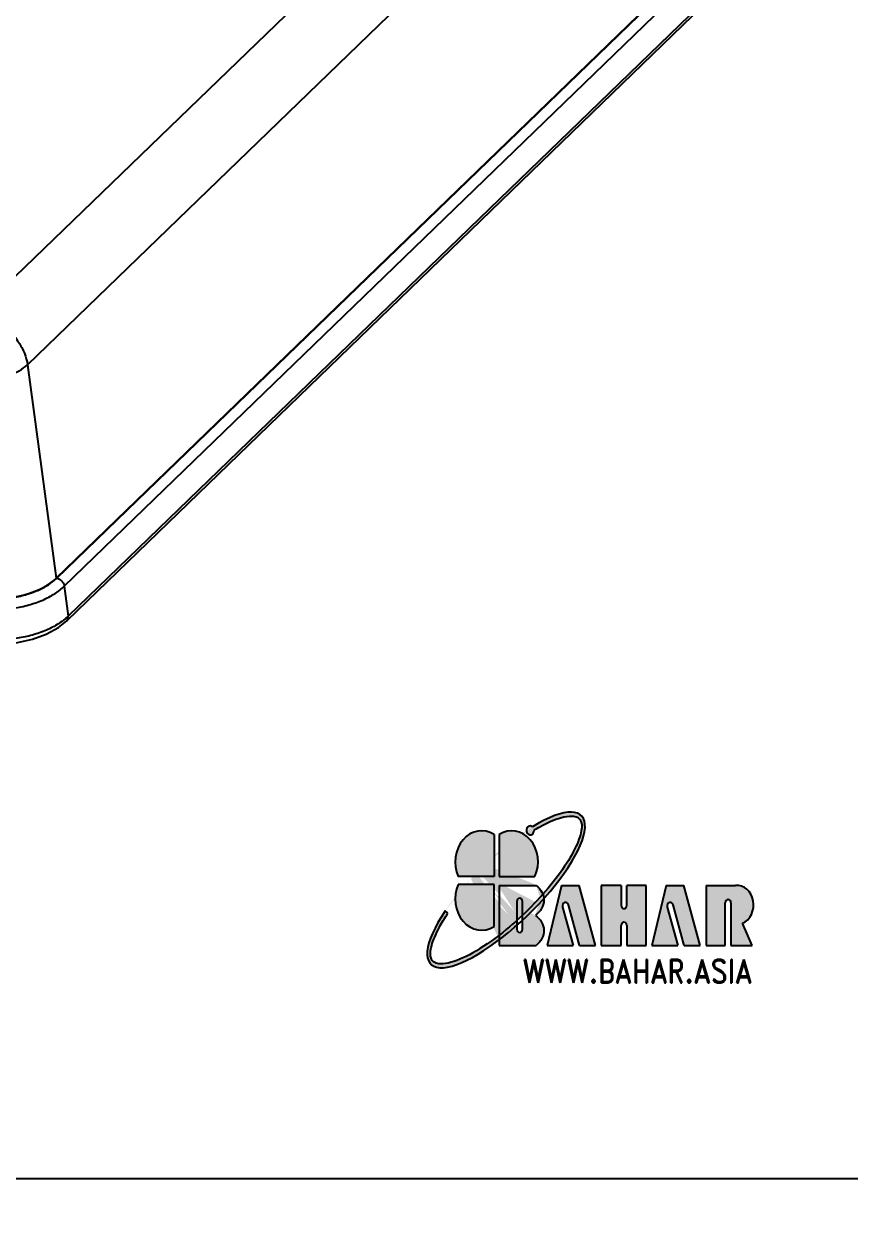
# Model space of a CAD drawing. Header units: millimetres. Extents: x 1786 to 6157, y -3574 to -1928.
# Drawn here: x 5413.4 to 5460.8, y -3419.8 to -3350.7 of the extents above; entities that cross this region are included whole.
import ezdxf
from ezdxf.enums import TextEntityAlignment as Align

# ---------------------------------------------------------------- set-up
doc = ezdxf.new("R2010")
doc.units = ezdxf.units.MM
doc.layers.add('from', color=7, linetype='Continuous')
doc.styles.add('BAHAR', font='romand.shx', dxfattribs={"width": 1.2, "bigfont": 'whgdtxt.shx'})

# ---------------------------------------------------------------- blocks, each defined once
blk = doc.blocks.new('*u1')
at = {"layer": 'from'}
h = blk.add_hatch(color=5, dxfattribs=at)
h.set_gradient(color1=(0, 0, 255), color2=(204, 204, 255), rotation=270, one_color=1, tint=0.8999999761581421, name='HEMISPHERICAL')
edge = h.paths.add_edge_path()
edge.add_arc((-3.947377463363409, 3.919836792902174), 0.2482878260857693, 53.71062034262376, 361.7776361213936)
edge.add_spline(control_points=[(-3.699209127140875, 3.927538836690587), (-3.568289864129383, 3.994982943512014), (-3.43942523693886, 4.058497598893837), (-2.808770249534973, 4.354591800153344), (-2.344710017619036, 4.524517639924284), (-1.665778817703995, 4.688172893845945), (-1.417475863663185, 4.717318612318536), (-1.06966832164062, 4.705341418591956), (-0.949120531106928, 4.680192812679252), (-0.7722546187064836, 4.606662436678675), (-0.7126525392845906, 4.561426736469571), (-0.6682407273738136, 4.505950230183203), (-0.6259252720474251, 4.453092363716564), (-0.5958130355629692, 4.388905594813536), (-0.5623097020320529, 4.218233218836303), (-0.5603672138786351, 4.111896891535253), (-0.5971270341456147, 3.860279329118271), (-0.6357234501315361, 3.715497047366625), (-0.8191903445904245, 3.227605217468295), (-1.033699599599458, 2.837087326072265), (-1.623459498900047, 1.990190723574528), (-1.998247951636586, 1.533422662574026), (-2.647985288181644, 0.8396193823750764), (-2.878301746048237, 0.6076265347516028), (-3.119917618223553, 0.3771721482428347)], knot_values=[5.294493147088495, 5.294493147088495, 5.294493147088495, 5.294493147088495, 5.376276978369132, 5.376276978369132, 5.702774586175809, 5.702774586175809, 5.939247505255878, 5.939247505255878, 6.116057705521639, 6.116057705521639, 6.283185307179586, 6.283185307179586, 6.283185307179586, 6.442424037998572, 6.442424037998572, 6.601662768817559, 6.601662768817559, 6.760901499636545, 6.760901499636545, 7.088368134454446, 7.088368134454446, 7.415834769272347, 7.415834769272347, 7.578603123831743, 7.578603123831743, 7.578603123831743, 7.578603123831743], degree=3, periodic=0)
edge.add_ellipse((-4.752229623251424, 0.01636535286183971), major_axis=(1.70059004294863, 0.07285025234541118), ratio=0.6717796848064918, start_angle=362.4924436250314, end_angle=374.723334373193, ccw=False)
edge.add_ellipse((-5.530106176819572, 0.6137755362278767), major_axis=(5.031514206618635, 4.027987296422438), ratio=0.3075491857781891, start_angle=-75.30393352368723, end_angle=56.66872087446004)
edge = h.paths.add_edge_path()
edge.add_ellipse((-5.530106176819572, 0.6137755362278767), major_axis=(5.031514206618635, 4.027987296422438), ratio=0.3075491857781891, start_angle=-233.4454895264174, end_angle=-108.8635032353124)
edge.add_line((-5.984598821918553, -2.152859511904467), (-5.984598821918553, -1.893939178722462))
edge.add_spline(control_points=[(-5.984598821919008, -1.893939178722576), (-6.497197189613871, -2.228276400391564), (-7.003997826834166, -2.522002745730219), (-8.099632014930648, -3.071084875271936), (-8.668203865680425, -3.288495386955105), (-9.40279789440774, -3.460828301431661), (-9.63700629161076, -3.488239680843662), (-9.980745376274626, -3.479403658211709), (-10.10495340411717, -3.454517101912074), (-10.27587780758176, -3.384671290129404), (-10.33229411662023, -3.344987353841361), (-10.41846125188431, -3.250612899562157), (-10.44969983205874, -3.194868179103196), (-10.49090458382079, -3.048516250226385), (-10.4996946020683, -2.957540124223328), (-10.48331417734471, -2.73936385875902), (-10.45808276834532, -2.612682734365308), (-10.32357575650076, -2.182794994038545), (-10.1533746691548, -1.83470210924213), (-9.752606791192193, -1.206561469423605), (-9.565264984808891, -0.9461818942992295), (-9.351747164248536, -0.677452519646863)], knot_values=[8.160227934090228, 8.160227934090228, 8.160227934090228, 8.160227934090228, 8.461180005563751, 8.461180005563751, 8.851591972219353, 8.851591972219353, 9.075191577310088, 9.075191577310088, 9.255280789852645, 9.255280789852645, 9.404794849155891, 9.404794849155891, 9.554308908459138, 9.554308908459138, 9.703822967762385, 9.703822967762385, 9.853337027065631, 9.853337027065631, 10.15998804390186, 10.15998804390186, 10.3575694640341, 10.3575694640341, 10.3575694640341, 10.3575694640341], degree=3, periodic=0)
edge.add_line((-9.351747164248536, -0.6774525196466357), (-9.521931888479685, -0.5422000659290234))
edge = h.paths.add_edge_path()
edge.add_spline(control_points=[(-4.722465923181062, -0.9960164663203841), (-4.987822901226082, -1.200666331124353), (-5.256990089561441, -1.397998739124205), (-5.679340352418876, -1.691583066994212), (-5.832225734669009, -1.794555337768998), (-5.984598821918553, -1.893939178722576)], knot_values=[7.9128983376437, 7.9128983376437, 7.9128983376437, 7.9128983376437, 8.070768038908149, 8.070768038908149, 8.160227934090228, 8.160227934090228, 8.160227934090228, 8.160227934090228], degree=3, periodic=0)
edge.add_line((-5.984598821918553, -1.89393917872269), (-5.984598821918553, -2.152859511904467))
edge.add_ellipse((-5.530106176819572, 0.6137755362278767), major_axis=(5.031514206618635, 4.027987296422438), ratio=0.3075491857781891, start_angle=-108.8635032353124, end_angle=-94.86485299394309)
edge.add_line((-4.722465923181062, -1.269684279870944), (-4.722465923181062, -0.9960164663202704))
edge = h.paths.add_edge_path()
edge.add_spline(control_points=[(-3.119917618223553, 0.3771721482428347), (-3.364398302064728, 0.143985290522437), (-3.620447940467329, -0.087626407083917), (-4.102600010766309, -0.501415918986936), (-4.326063274300395, -0.6851232535867666), (-4.55288522725823, -0.8638263253650393)], knot_values=[7.578603123831743, 7.578603123831743, 7.578603123831743, 7.578603123831743, 7.743301404090247, 7.743301404090247, 7.87915849656519, 7.87915849656519, 7.87915849656519, 7.87915849656519], degree=3, periodic=0)
edge.add_line((-4.55288522725823, -0.8638263253650393), (-4.55288522725823, -1.139682992755922))
edge.add_ellipse((-5.530106176819572, 0.6137755362278767), major_axis=(5.031514206618635, 4.027987296422438), ratio=0.3075491857781891, start_angle=-92.96123050999155, end_angle=-75.30393352368723)
edge.add_ellipse((-4.752229623251424, 0.01636535286183971), major_axis=(1.70059004294863, 0.07285025234541118), ratio=0.6717796848064918, start_angle=362.4924436250314, end_angle=374.723334373193)
edge = h.paths.add_edge_path()
edge.add_ellipse((-5.530106176819572, 0.6137755362278767), major_axis=(5.031514206618635, 4.027987296422438), ratio=0.3075491857781891, start_angle=-94.86485299394309, end_angle=-92.96123050999155)
edge.add_line((-4.55288522725823, -1.139682992755979), (-4.55288522725823, -0.8638263253650393))
edge.add_spline(control_points=[(-4.55288522725823, -0.8638263253650393), (-4.609216012103388, -0.9082068809342445), (-4.66575394997426, -0.9522787898699789), (-4.722465923181062, -0.9960164663203841)], knot_values=[7.87915849656519, 7.87915849656519, 7.87915849656519, 7.87915849656519, 7.9128983376437, 7.9128983376437, 7.9128983376437, 7.9128983376437], degree=3, periodic=0)
edge.add_line((-4.722465923181062, -0.9960164663203841), (-4.722465923181062, -1.269684279870944))
h = blk.add_hatch(color=22, dxfattribs=at)
h.set_gradient(color1=(204, 51, 0), color2=(255, 140, 102), one_color=1, tint=0.699999988079071, name='HEMISPHERICAL')
h.paths.add_polyline_path([(-8.669529483928727, 1.366095169759319), (-6.321065925836592, 1.366095169759774), (-6.321065925836592, 3.690659543198308, 0.742450914739381)])
h = blk.add_hatch(color=164, dxfattribs=at)
h.set_gradient(color1=(35, 39, 169), color2=(98, 103, 223), one_color=1, tint=0.6299999952316284, name='HEMISPHERICAL')
h.paths.add_polyline_path([(-5.984598821918667, 1.366095169758864), (-3.636135263825508, 1.366095169759319, 0.7424509147406284), (-5.984598821918553, 3.690659543199672)])
h = blk.add_hatch(color=116, dxfattribs=at)
h.set_gradient(color1=(0, 127, 63), color2=(15, 255, 135), one_color=1, tint=0.5299999713897705, name='INVCURVED')
h.paths.add_polyline_path([(-8.669529483928727, 0.9166655680805889, 0.7424509147399406), (-6.321065925836592, -1.407898805359764), (-6.321065925836592, 0.9166655680805889)])
h = blk.add_hatch(color=7, dxfattribs=at)
h.paths.add_polyline_path([(9.53479791241216, 0.8623310432418521), (7.59820917028037, 0.8623310432418521), (7.598209170279461, -2.467427300961731), (8.858739498224168, -2.467427300961731), (8.858739498224168, -0.1022484211075607, -1), (9.228320194146363, -0.1022484211075607), (9.228320194146818, -2.467427300961731), (10.62521689753112, -2.467427300961731), (9.980830900376077, -1.231682273085767, 0.888640598324019)])
h.paths.add_polyline_path([(6.153280571002597, -2.467427300961731), (7.208578673647025, -2.467427300961731), (6.142040893148533, 0.8631157036987815), (4.970790644065801, 0.8631157036987815), (4.036451433036746, -2.467427300961731), (5.73525256792891, -2.467427300961731), (5.049328323167629, -0.3346695186523903, -1), (5.42817061841879, -0.2128286244793571)])
h.paths.add_polyline_path([(3.655949941864947, 0.8631157036988952), (2.390724636068171, 0.8631157036988952), (2.390724636068171, -0.2366629261324533, -1), (2.021143940145066, -0.2366629261324533), (2.021143940145066, 0.8631157036988952), (0.7096679980072622, 0.8631157036988952), (0.7096679980072622, -2.467427300961731), (2.021143940145521, -2.467427300961731), (2.021143940145066, -1.358272510911888, -1), (2.390724636068171, -1.358272510911888), (2.390724636068171, -2.467427300961731), (3.655949941864947, -2.467427300961731)])
h.paths.add_polyline_path([(-0.7274443959345263, 0.8631157036988952), (-1.898694645019077, 0.8631157036987815), (-2.833033856045859, -2.467427300961731), (-1.134232721154603, -2.467427300961731), (-1.820156965915885, -0.3346695186523903, -1), (-1.441314670664724, -0.2128286244793571), (-0.7162047180818263, -2.467427300961731), (0.3390933845635118, -2.467427300961731)])
edge = h.paths.add_edge_path()
edge.add_ellipse((-4.752229623251424, 0.01636535286172602), major_axis=(1.700590042948574, 0.0728502523454092), ratio=0.6717796848064925, start_angle=310.6875853493812, end_angle=362.4924436249987)
edge.add_ellipse((-5.530106176819572, 0.613775536227763), major_axis=(5.031514206618616, 4.027987296422435), ratio=0.3075491857781892, start_angle=-91.83310403629338, end_angle=-75.30393352367503, ccw=False)
edge.add_line((-4.452885227257866, -1.061718889365579), (-4.452885227257866, -1.560745719257056))
edge.add_arc((-4.637675575219419, -1.560745719257056), 0.1847903479615525, -180, 0, ccw=False)
edge.add_line((-4.822465923180971, -1.560745719257056), (-4.822465923180971, -1.345057445187592))
edge.add_ellipse((-5.530106176819572, 0.613775536227763), major_axis=(5.031514206618616, 4.027987296422435), ratio=0.3075491857781892, start_angle=-108.86350323530002, end_angle=-95.98260157359857, ccw=False)
edge.add_line((-5.984598821919008, -2.152859511905604), (-5.984598821919008, -2.467427300961731))
edge.add_line((-5.984598821919008, -2.467427300961731), (-3.56628995074243, -2.467427300961731))
edge.add_ellipse((-4.752229623251424, -1.675009354556664), major_axis=(1.700590042948574, 0.0728502523454092), ratio=0.6717796848064918, start_angle=312.5448796111903, end_angle=406.0156262250296)
edge = h.paths.add_edge_path()
edge.add_arc((-4.637675575219419, -0.03080073831768004), 0.1847903479615525, 0, 180, ccw=False)
edge.add_line((-4.452885227257866, -0.03080073831768004), (-4.452885227258321, -0.7845426944084011))
edge.add_spline(control_points=[(-4.452885227258321, -0.7845426944089695), (-4.260355442647324, -0.6309345915075255), (-4.070499366304375, -0.4738667061516253), (-3.620447940467329, -0.087626407083917), (-3.364398302064274, 0.143985290522437), (-3.119917618223099, 0.3771721482429484)], knot_values=[7.578603123831685, 7.578603123831685, 7.578603123831685, 7.578603123831685, 7.694449888122688, 7.694449888122688, 7.859148168381251, 7.859148168381251, 7.859148168381251, 7.859148168381251], degree=3, periodic=0)
edge.add_ellipse((-4.752229623251424, 0.01636535286172602), major_axis=(1.700590042948574, 0.0728502523454092), ratio=0.6717796848064925, start_angle=374.7233343731916, end_angle=404.0560022707543)
edge.add_line((-3.564113265864307, 0.8631157036988952), (-5.984598821918553, 0.8631157036988952))
edge.add_line((-5.984598821918553, 0.8631157036988952), (-5.984598821918098, -1.893939178722462))
edge.add_spline(control_points=[(-5.984598821914915, -1.893939178720188), (-5.832225734666736, -1.794555337767406), (-5.679340352417967, -1.691583066993417), (-5.290795909184453, -1.421497857521786), (-5.055336361263926, -1.250000841543397), (-4.822465923182335, -1.072655103086845)], knot_values=[7.932695128270234, 7.932695128270234, 7.932695128270234, 7.932695128270234, 8.022155023451557, 8.022155023451557, 8.160227934089471, 8.160227934089471, 8.160227934089471, 8.160227934089471], degree=3, periodic=0)
edge.add_line((-4.822465923180971, -1.072655103085935), (-4.822465923180971, -0.03080073831779373))
for p, q in [((-6.321065925836592, 3.690659543198194), (-6.321065925836592, 1.366095169759433)), ((-5.984598821918553, 3.690659543198194), (-5.984598821918553, 1.366095169759433)), ((-6.321065925836592, 1.366095169759433), (-8.669529483928727, 1.366095169759433)), ((-5.984598821918553, 1.366095169759433), (-3.636135263825508, 1.366095169759433)), ((-6.321065925836592, 0.9166655680805889), (-8.669529483928727, 0.9166655680805889)), ((-6.321065925836592, -1.407898805358172), (-6.321065925836592, 0.9166655680805889)), ((-5.984598821918553, 0.8631157036988952), (-3.564113265866581, 0.8631157036988952)), ((-5.984598821918553, 0.8631157036988952), (-5.984598821918553, -2.467427300961731)), ((-1.898694645018622, 0.8631157036988952), (-2.833033856045859, -2.467427300961731)), ((-1.898694645018622, 0.8631157036988952), (-0.727444395934981, 0.8631157036988952)), ((0.3390933845635118, -2.467427300961731), (-0.727444395934981, 0.8631157036988952)), ((2.021143940145066, 0.8631157036988952), (0.7096679980072622, 0.8631157036988952)), ((0.7096679980072622, 0.8631157036988952), (0.7096679980072622, -2.467427300961731)), ((3.655949941864947, 0.8631157036988952), (2.390724636068171, 0.8631157036988952)), ((3.655949941864947, -2.467427300961731), (3.655949941864947, 0.8631157036988952)), ((4.970790644064891, 0.8631157036988952), (4.0364514330372, -2.467427300961731)), ((4.970790644064891, 0.8631157036988952), (6.142040893148987, 0.8631157036988952)), ((7.208578673647025, -2.467427300961731), (6.142040893148987, 0.8631157036988952)), ((7.598209170279915, 0.8623310432418521), (9.53479791241216, 0.8623310432418521)), ((7.598209170279915, 0.8623310432418521), (7.598209170279915, -2.467427300961731)), ((-9.351747164248081, -0.677452519646863), (-9.52193188847923, -0.5422000659290234)), ((10.62521689753112, -2.467427300961731), (9.980830900376077, -1.231682273085767)), ((-5.984598821918553, -2.467427300961731), (-3.566289950745613, -2.467427300961731)), ((-2.833033856045859, -2.467427300961731), (-1.134232721154603, -2.467427300961731)), ((-0.7162047180818263, -2.467427300961731), (0.3390933845635118, -2.467427300961731)), ((0.7096679980072622, -2.467427300961731), (2.021143940145066, -2.467427300961731)), ((2.390724636068171, -2.467427300961731), (3.655949941864947, -2.467427300961731)), ((4.0364514330372, -2.467427300961731), (5.73525256792891, -2.467427300961731)), ((6.153280571002142, -2.467427300961731), (7.208578673647025, -2.467427300961731)), ((7.598209170279915, -2.467427300961731), (8.858739498224168, -2.467427300961731)), ((9.228320194146818, -2.467427300961731), (10.62521689753112, -2.467427300961731))]:
    blk.add_line(p, q, dxfattribs=at)
for points in [[(2.021143940145066, 0.8631157036988952), (2.021143940145066, -0.2366629261324533, 1), (2.390724636068171, -0.2366629261324533), (2.390724636068171, 0.8631157036988952)], [(8.858739498224168, -2.467427300961731), (8.858739498224168, -0.1022484211075607, -1), (9.228320194146363, -0.1022484211075607), (9.228320194146818, -2.467427300961731)], [(-0.7162047180813715, -2.467427300961731), (-1.441314670664724, -0.2128286244793571, 1), (-1.820156965915885, -0.3346695186523903), (-1.134232721154603, -2.467427300961731)], [(6.153280571002142, -2.467427300961731), (5.42817061841879, -0.2128286244793571, 1), (5.049328323167629, -0.3346695186523903), (5.73525256792891, -2.467427300961731)], [(2.021143940145066, -2.467427300961731), (2.021143940145066, -1.358272510911888, -1), (2.390724636068171, -1.358272510911888), (2.390724636068171, -2.467427300961731)]]:
    blk.add_lwpolyline(points, format="xyb", dxfattribs=at)
blk.add_lwpolyline([(-4.452885227257866, -0.03080073831768004, 1), (-4.822465923180971, -0.03080073831768004), (-4.822465923180971, -1.560745719257056, 1), (-4.452885227257866, -1.560745719257056)], format="xyb", close=True, dxfattribs=at)
for centre, radius, start, end in [((-3.947377463363409, 3.919836792902061), 0.2482878260857812, 53.71062034257498, 1.777636121333872), ((-7.144033089012737, 2.173501337968787), 1.725990721691803, 61.52282887867653, 207.8911226336378), ((-5.161631658741044, 2.173501337968787), 1.725990721691803, 332.1088773663622, 118.4771711213235), ((-7.144033089012737, 0.1092593998712346), 1.725990721691803, 152.1088773663623, 298.4771711213235), ((9.633914919678318, -0.2110666879088967), 1.077964224996146, 288.773337194419, 95.27570286738245)]:
    blk.add_arc(centre, radius, start, end, dxfattribs=at)
at = {"layer": 'from', "extrusion": (0, 0, -0.9999999999999998)}
blk.add_ellipse((-5.530106176819572, 0.613775536227763), major_axis=(5.031514206618612, 4.027987296422431), ratio=0.3075491857781892, start_param=5.294129545026618, end_param=10.35757772334551, dxfattribs=at)
at = {"layer": 'from'}
for centre, ratio, start_param, end_param in [((-4.752229623251424, 0.01636535286172602), 0.6717796848064927, 5.422521309417598, 7.052107602070348), ((-4.752229623251424, -1.675009354556664), 0.671779684806492, 5.454937209464564, 7.086309492173401)]:
    blk.add_ellipse(centre, major_axis=(1.700590042948547, 0.07285025234540828), ratio=ratio, start_param=start_param, end_param=end_param, dxfattribs=at)
blk.add_open_spline([(-3.699209127140875, 3.927538836690474), (-3.568289864129383, 3.994982943512014), (-3.43942523693886, 4.058497598893723), (-2.808770249534973, 4.35459180015323), (-2.344710017619036, 4.524517639924284), (-1.665778817703995, 4.688172893845831), (-1.417475863663185, 4.717318612318309), (-1.06966832164062, 4.705341418591843), (-0.949120531106928, 4.680192812679138), (-0.7722546187064836, 4.606662436678562), (-0.7126525392845906, 4.561426736469343), (-0.6682407273738136, 4.505950230182975), (-0.6259252720474251, 4.453092363716451), (-0.5958130355629692, 4.388905594813536), (-0.5623097020320529, 4.21823321883619), (-0.5603672138786351, 4.111896891535139), (-0.5971270341456147, 3.860279329118157), (-0.6357234501315361, 3.715497047366512), (-0.8191903445904245, 3.227605217468181), (-1.033699599599458, 2.837087326072265), (-1.623459498900047, 1.990190723574528), (-1.998247951636586, 1.533422662574026), (-2.866269629909766, 0.6065307421055195), (-3.359334327970373, 0.1364648722494621), (-4.409980766230547, -0.765214294244629), (-4.967379341413107, -1.196684369710169), (-6.193258574583069, -2.048818160950191), (-6.862226901215308, -2.45095359210643), (-8.099632014930648, -3.071084875272049), (-8.668203865680425, -3.288495386955219), (-9.40279789440774, -3.460828301431661), (-9.63700629161076, -3.488239680843662), (-9.980745376274626, -3.479403658211709), (-10.10495340411717, -3.454517101912188), (-10.27587780758176, -3.384671290129518), (-10.33229411662023, -3.344987353841475), (-10.41846125188431, -3.25061289956227), (-10.44969983205874, -3.19486817910331), (-10.49090458382079, -3.048516250226498), (-10.4996946020683, -2.957540124223442), (-10.48331417734471, -2.73936385875902), (-10.45808276834532, -2.612682734365421), (-10.32357575650076, -2.182794994038659), (-10.1533746691548, -1.834702109242244), (-9.752606791192193, -1.206561469423718), (-9.565264984808891, -0.9461818942993432), (-9.351747164248536, -0.677452519646863)], degree=3, knots=[5.294493147088495, 5.294493147088495, 5.294493147088495, 5.294493147088495, 5.376276978369132, 5.376276978369132, 5.702774586175809, 5.702774586175809, 5.939247505255878, 5.939247505255878, 6.116057705521639, 6.116057705521639, 6.283185307179586, 6.283185307179586, 6.283185307179586, 6.442424037998572, 6.442424037998572, 6.601662768817559, 6.601662768817559, 6.760901499636545, 6.760901499636545, 7.088368134454446, 7.088368134454446, 7.415834769272347, 7.415834769272347, 7.743301404090247, 7.743301404090247, 8.070768038908149, 8.070768038908149, 8.461180005563751, 8.461180005563751, 8.851591972219353, 8.851591972219353, 9.075191577310088, 9.075191577310088, 9.255280789852645, 9.255280789852645, 9.404794849155891, 9.404794849155891, 9.554308908459138, 9.554308908459138, 9.703822967762385, 9.703822967762385, 9.853337027065631, 9.853337027065631, 10.15998804390186, 10.15998804390186, 10.3575694640341, 10.3575694640341, 10.3575694640341, 10.3575694640341], dxfattribs=at)
at = {"layer": 'from', "color": 7, "style": 'BAHAR'}
blk.add_text('WWW.BAHAR.ASIA', height=1.296677063600141, dxfattribs=at).set_placement((10.62521689753112, -4.928778017335389), align=Align.BOTTOM_RIGHT)
blk = doc.blocks.new('*u58')
at = {"color": 7, "linetype": 'Continuous'}
for p, q in [((-6.692867529900468, -11.29835188269999, -3e-09), (30.8080625857001, 24.97750394939976, -3e-09)), ((-3.862616490900109, -14.33121323600017, -3e-09), (33.63814038469991, 21.94447501529976, -3e-09)), ((-2.219930745000056, -26.59618462190019, -3e-09), (35.92572394130002, 10.3033340234997, -3e-09)), ((-2.181726207400061, -26.59231674790044, -3e-09), (35.94191272539956, 10.28590535099966, -3e-09)), ((-1.755028454800595, -27.06026796860033, -3e-09), (36.36814114489971, 9.817500129299788, -3e-09)), ((36.52699458400002, 7.850690309199763, -3e-09), (-1.615335349500128, -29.04561219590005, -3e-09)), ((36.60191696499987, 8.107972164300008, -3e-09), (-1.539945083600287, -28.78787774060038, -3e-09)), ((-3.862616490900109, -14.33121323600017, -3e-09), (-2.219930745000056, -26.59618462190019, -3e-09)), ((-1.755028454800595, -27.06026796860033, -3e-09), (-1.539945083600287, -28.78787774060038, -3e-09))]:
    blk.add_line(p, q, dxfattribs=at)
at = {"color": 7, "linetype": 'Continuous', "elevation": -3e-09}
blk.add_lwpolyline([(-6.875328685000568, -30.2016464405001), (-6.197737311999845, -30.32344847950026), (-5.33408280490039, -30.3631534893002), (-4.452288296400184, -30.28837904570037), (-3.591253529300047, -30.10285969240022), (-2.789553249600431, -29.81226837720033), (-2.086896175500442, -29.42482489640042), (-1.615104596899982, -29.04536105380021)], dxfattribs=at)
at = {"color": 7, "linetype": 'Continuous'}
for centre, radius, start, end in [((-3.995920693600056, -24.71590235220037, -3e-09), 2.6100254056, 313.3237248036987, 314.0341429726129), ((-3.675062642800185, -26.57294426140015, -3e-09), 3.0764689101, 309.8984922488784, 313.9488306510934)]:
    blk.add_arc(centre, radius, start, end, dxfattribs=at)
blk.add_ellipse((-5.182039058699957, -25.85346415870026, -3e-09), major_axis=(3.4746030341, 0.4224019066999999), ratio=0.5390830832, start_param=-2.1878585232, end_param=-0.6189648485, dxfattribs=at)
for points, start_tangent, end_tangent in [([(-6.692867529900468, -11.29835188269999, -3e-09), (-6.043578719700236, -11.53863117570017, -3e-09), (-5.416387755400137, -11.92515942750015, -3e-09), (-4.851707745100612, -12.43303065430018, -3e-09), (-4.385923897700195, -13.02952012640026, -3e-09), (-4.049049038700105, -13.67619298919999, -3e-09), (-3.862789731000703, -14.3313808167004, -3e-09)], (0.970299828894422, -0.2419054403014853), (0.1622346608677206, -0.9867522053753597)), ([(-8.649732118100474, -15.36074592900013, -3e-09), (-7.947959255000569, -15.45839084080035, -3e-09), (-7.189252223600306, -15.46818472440009, -3e-09), (-6.411560408000696, -15.38965150150034, -3e-09), (-5.653786558400498, -15.22670406850011, -3e-09), (-4.953832827900442, -14.98749135320031, -3e-09), (-4.34670983019987, -14.68399532910007, -3e-09), (-3.862615038300646, -14.3312241773001, -3e-09)], (0.9782353621144863, -0.2074983766412168), (0.7441214348917982, 0.668044377369177)), ([(-7.010344979400543, -27.64498380490022, -3e-09), (-6.328782261900415, -27.75882588040031, -3e-09), (-5.555891829900247, -27.78477153970016, -3e-09), (-4.764181389799887, -27.71315692840017, -3e-09), (-3.9938013899, -27.54755876750005, -3e-09), (-3.283145271600006, -27.29620165270035, -3e-09), (-2.668433456400635, -26.97191736740024, -3e-09), (-2.205130982800256, -26.61466637910007, -3e-09)], (0.972046253862605, -0.234789438330765), (0.7274759368728589, 0.6861331949927478)), ([(-2.181726207400061, -26.59231674790044, -3e-09), (-2.033260187000451, -26.65681403160033, -3e-09)], (0.9702998289103095, -0.2419054402377591), (0.8480799966843949, -0.529868209297177)), ([(-2.033260187000451, -26.65681403160033, -3e-09), (-1.90023039100015, -26.7682910524004, -3e-09), (-1.802667855699838, -26.90996209500008, -3e-09), (-1.755263114700028, -27.06049496270043, -3e-09)], (0.848079996610414, -0.5298682094155872), (0.1294914671937281, -0.9915805362773192)), ([(-7.231057846600379, -28.23798815210012, -3e-09), (-6.425290586000301, -28.37449155050035, -3e-09), (-5.555188700600411, -28.40294319350005, -3e-09), (-4.664128297300522, -28.32190333840026, -3e-09), (-3.797223323700564, -28.13548780190013, -3e-09), (-2.997439045499959, -27.8529344202002, -3e-09), (-2.305300455400356, -27.48854803009999, -3e-09), (-1.755028386000049, -27.06026868710023, -3e-09)], (0.9705342203095702, -0.2409633316670713), (0.7194275991140843, 0.6945674406657316)), ([(-1.701724902700334, -28.93315592950012, -3e-09), (-2.090225140900657, -29.2160843298002, -3e-09), (-2.78236994910003, -29.58042021239999, -3e-09), (-3.582157665900013, -29.8629477935001, -3e-09), (-4.449062907799998, -30.04936338650032, -3e-09), (-5.34012034800071, -30.13042914330026, -3e-09), (-6.210215902799973, -30.10202798340015, -3e-09), (-6.842445399900498, -30.00545880060008, -3e-09)], (-0.7667571027948519, -0.6419373375288628), (-0.9783172937611413, 0.2071117397152489)), ([(-1.615128929400271, -29.04533640260024, -3e-09), (-1.551655172400388, -28.94154665920041, -3e-09), (-1.540179025700127, -28.78810404030037, -3e-09)], (0.714220654052391, 0.6999206078727608), (-0.1294914121639374, 0.9915805434637115))]:
    blk.add_spline(points, degree=3, dxfattribs=dict(at, start_tangent=start_tangent, end_tangent=end_tangent))
blk = doc.blocks.new('*u117')
at = {"layer": 'Defpoints', "color": 2}
for points in [[(0, 135.4063297522034), (-96.81811152933278, 135.4063297522034), (-96.81811152933278, 0), (0, 0)], [(0, 135.4063297522034), (96.81811152933369, 135.4063297522034), (96.81811152933369, 0), (0, 0)]]:
    blk.add_lwpolyline(points, close=True, dxfattribs=at)
blk.add_blockref('*u58', (49.57261716772337, 61.10752868317695))
at = {"layer": 'from', "xscale": 0.8751094935896617, "yscale": 1.036161197786896, "zscale": 1.036161197787982}
blk.add_blockref('*u1', (78.03405377947729, 15.96078310112171), dxfattribs=at)

msp = doc.modelspace()

# ---------------------------------------------------------------- block references
msp.add_blockref('*u117', (5367.847841834319, -3417.087860128669, -3.311015891970642e-09))
at = {"rotation": 180}
msp.add_blockref('*u117', (5367.84784183432, -3417.087860128669, -3.311015891970642e-09), dxfattribs=at)

doc.saveas('drawing.dxf')
